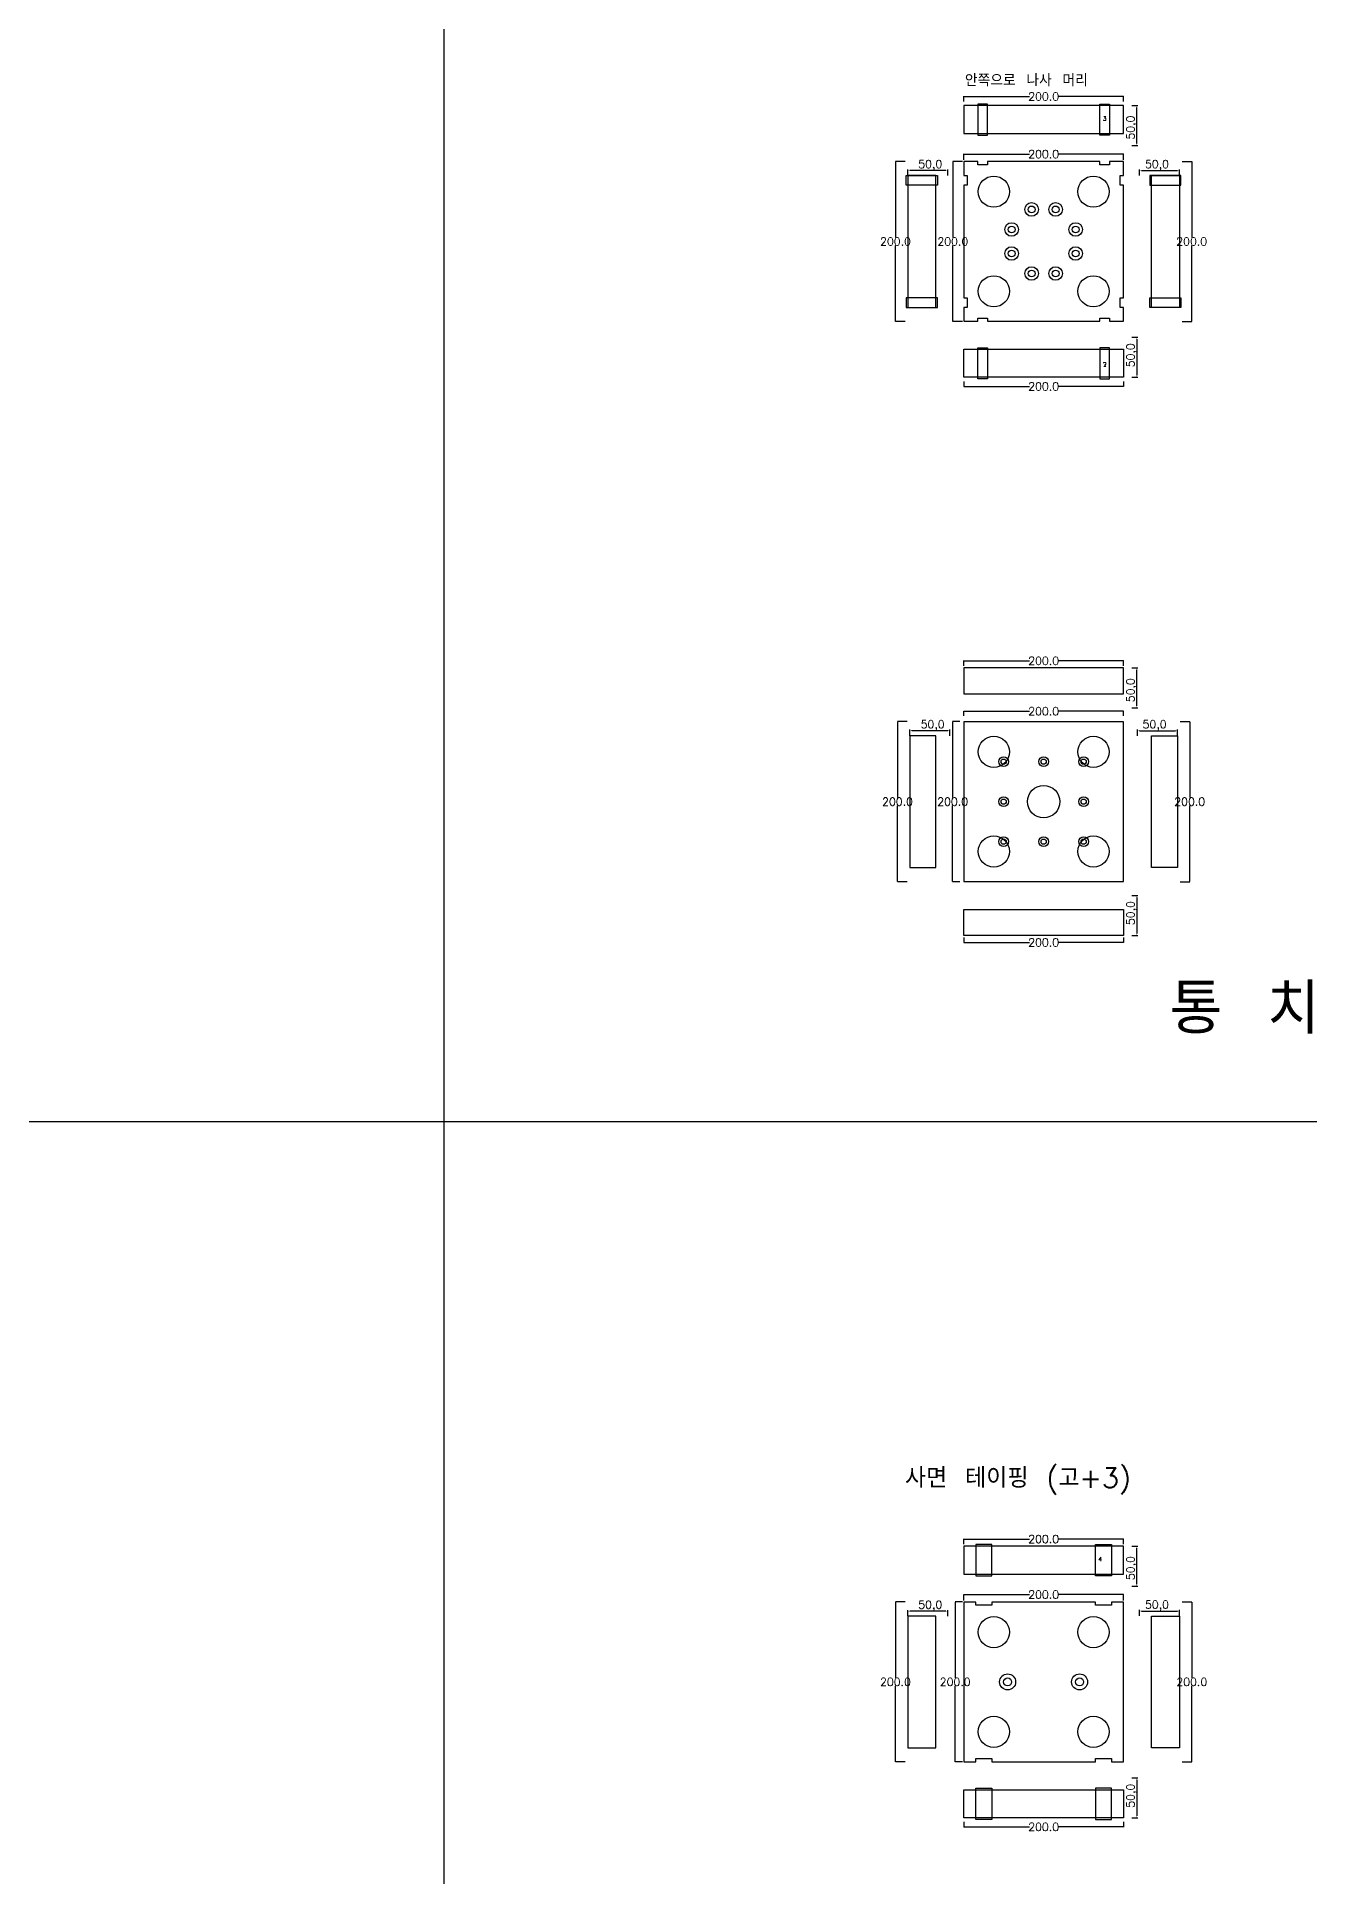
# Model space of a CAD drawing. Header units: millimetres. Extents: x 8462 to 28262, y 7372 to 16372.
# Drawn here: x 14553 to 16144, y 11829 to 14128 of the extents above; entities that cross this region are included whole.
import ezdxf

# ---------------------------------------------------------------- set-up
doc = ezdxf.new("R2010")
doc.units = ezdxf.units.MM
for name, color, linetype in [('TEXT', 7, 'Continuous'), ('볼트 구멍', 7, 'Continuous'), ('치구', 7, 'Continuous'), ('치수', 7, 'Continuous')]:
    doc.layers.add(name, color=color, linetype=linetype)
doc.styles.get("Standard").update_dxf_attribs({"font": 'txt.shx', "bigfont": 'whgtxt.shx'})
doc.dimstyles.new('ISO-25', dxfattribs={"dimtxt": 2.5, "dimasz": 2.5, "dimexe": 1.25, "dimexo": 0.625, "dimtad": 1, "dimtxsty": 'Standard', "dimcen": 2.5, "dimadec": 0, "dimazin": 0, "dimtfac": 1, "dimtmove": 0, "dimatfit": 3, "dimfxl": 0, "dimarcsym": 0})
doc.dimstyles.get("Standard").update_dxf_attribs({"dimtxt": 7, "dimasz": 0.18, "dimexe": 0.18, "dimexo": 0.0625, "dimgap": 0.09, "dimtad": 0, "dimtih": 1, "dimtoh": 1, "dimdec": 1, "dimzin": 0, "dimdsep": 46, "dimtxsty": 'Standard', "dimcen": 0.09, "dimadec": 0, "dimazin": 0, "dimtfac": 1, "dimtdec": 1, "dimtofl": 0, "dimtmove": 0, "dimatfit": 3, "dimfxl": 0, "dimtolj": 1, "dimtzin": 0, "dimarcsym": 0})

# ---------------------------------------------------------------- blocks, each defined once
blk = doc.blocks.new('*D57')
at = {"layer": 'Defpoints', "color": 0}
for p in [(15921.9, 12241.6), (15928.8, 12241.6), (15921.9, 12191.6)]:
    blk.add_point(p, dxfattribs=at)
at = {"layer": '치수', "color": 0, "lineweight": -2}
for p, q in [((15922.6, 12241.6), (15930.1, 12241.6)), ((15928.8, 12194.1), (15928.8, 12239.1)), ((15922.6, 12191.6), (15930.1, 12191.6))]:
    blk.add_line(p, q, dxfattribs=at)
at = {"layer": '치수', "color": 0}
for points in [[(15928.4, 12239.1), (15929.3, 12239.1), (15928.8, 12241.6)], [(15928.4, 12194.1), (15929.3, 12194.1), (15928.8, 12191.6)]]:
    blk.add_solid(points, dxfattribs=at)
at = {"layer": '치수', "color": 0, "insert": (15922.4, 12214.1), "char_height": 10, "attachment_point": 5, "rotation": 90}
blk.add_mtext('50,0', dxfattribs=at)
blk = doc.blocks.new('*D58')
at = {"layer": 'Defpoints', "color": 0}
for p in [(15982, 12160.4), (15932, 12153.6), (15982, 12153.6)]:
    blk.add_point(p, dxfattribs=at)
at = {"layer": '치수', "color": 0, "lineweight": -2}
for p, q in [((15932, 12154.2), (15932, 12161.7)), ((15934.5, 12160.4), (15979.5, 12160.4)), ((15982, 12154.2), (15982, 12161.7))]:
    blk.add_line(p, q, dxfattribs=at)
at = {"layer": '치수', "color": 0}
for points in [[(15934.5, 12160.8), (15934.5, 12160), (15932, 12160.4)], [(15979.5, 12160.8), (15979.5, 12160), (15982, 12160.4)]]:
    blk.add_solid(points, dxfattribs=at)
at = {"layer": '치수', "color": 0, "insert": (15954, 12166.9), "char_height": 10, "attachment_point": 5}
blk.add_mtext('50,0', dxfattribs=at)
blk = doc.blocks.new('*D60')
at = {"layer": 'Defpoints', "color": 0}
for p in [(15921.9, 11952.1), (15921.9, 11902.1), (15928.8, 11902.1)]:
    blk.add_point(p, dxfattribs=at)
at = {"layer": '치수', "color": 0, "lineweight": -2}
for p, q in [((15922.6, 11952.1), (15930.1, 11952.1)), ((15928.8, 11949.6), (15928.8, 11904.6)), ((15922.6, 11902.1), (15930.1, 11902.1))]:
    blk.add_line(p, q, dxfattribs=at)
at = {"layer": '치수', "color": 0}
for points in [[(15928.4, 11949.6), (15929.3, 11949.6), (15928.8, 11952.1)], [(15928.4, 11904.6), (15929.3, 11904.6), (15928.8, 11902.1)]]:
    blk.add_solid(points, dxfattribs=at)
at = {"layer": '치수', "color": 0, "insert": (15922.4, 11929.6), "char_height": 10, "attachment_point": 5, "rotation": 90}
blk.add_mtext('50,0', dxfattribs=at)
blk = doc.blocks.new('*D61')
at = {"layer": 'Defpoints', "color": 0}
for p in [(15985.4, 12171.8), (15985.4, 11971.8), (15997.5, 11971.8)]:
    blk.add_point(p, dxfattribs=at)
at = {"layer": '치수', "color": 0, "lineweight": -2}
for p, q in [((15985.5, 12171.8), (15997.7, 12171.8)), ((15997.5, 12171.6), (15997.5, 12076.9)), ((15997.5, 11972), (15997.5, 12066.7)), ((15985.5, 11971.8), (15997.7, 11971.8))]:
    blk.add_line(p, q, dxfattribs=at)
at = {"layer": '치수', "color": 0}
for points in [[(15997.5, 12171.6), (15997.5, 12171.6), (15997.5, 12171.8)], [(15997.5, 11972), (15997.5, 11972), (15997.5, 11971.8)]]:
    blk.add_solid(points, dxfattribs=at)
at = {"layer": '치수', "color": 0, "insert": (15997.5, 12071.8), "char_height": 10, "attachment_point": 5}
blk.add_mtext('\\A1;200.0', dxfattribs=at)
blk = doc.blocks.new('*D63')
at = {"layer": 'Defpoints', "color": 0}
for p in [(15642.5, 12160.3), (15642.5, 12153.6), (15692.5, 12153.5)]:
    blk.add_point(p, dxfattribs=at)
at = {"layer": '치수', "color": 0, "lineweight": -2}
for p, q in [((15642.5, 12154.2), (15642.5, 12161.6)), ((15690, 12160.3), (15645, 12160.3)), ((15692.5, 12154.1), (15692.5, 12161.6))]:
    blk.add_line(p, q, dxfattribs=at)
at = {"layer": '치수', "color": 0}
for points in [[(15645, 12160.7), (15645, 12159.9), (15642.5, 12160.3)], [(15690, 12160.7), (15690, 12159.9), (15692.5, 12160.3)]]:
    blk.add_solid(points, dxfattribs=at)
at = {"layer": '치수', "color": 0, "insert": (15670.5, 12166.8), "char_height": 10, "attachment_point": 5}
blk.add_mtext('50,0', dxfattribs=at)
blk = doc.blocks.new('*D64')
at = {"layer": 'Defpoints', "color": 0}
for p in [(15710.8, 12171.8), (15701.7, 11971.8), (15710.8, 11971.8)]:
    blk.add_point(p, dxfattribs=at)
at = {"layer": '치수', "color": 0, "lineweight": -2}
for p, q in [((15710.7, 12171.8), (15701.6, 12171.8)), ((15701.7, 12171.6), (15701.7, 12076.9)), ((15701.7, 11972), (15701.7, 12066.7)), ((15710.7, 11971.8), (15701.6, 11971.8))]:
    blk.add_line(p, q, dxfattribs=at)
at = {"layer": '치수', "color": 0}
for points in [[(15701.7, 12171.6), (15701.8, 12171.6), (15701.7, 12171.8)], [(15701.7, 11972), (15701.8, 11972), (15701.7, 11971.8)]]:
    blk.add_solid(points, dxfattribs=at)
at = {"layer": '치수', "color": 0, "insert": (15701.7, 12071.8), "char_height": 10, "attachment_point": 5}
blk.add_mtext('\\A1;200.0', dxfattribs=at)
blk = doc.blocks.new('*D65')
at = {"layer": 'Defpoints', "color": 0}
for p in [(15639.1, 12171.8), (15627, 11971.8), (15639.1, 11971.8)]:
    blk.add_point(p, dxfattribs=at)
at = {"layer": '치수', "color": 0, "lineweight": -2}
for p, q in [((15639.1, 12171.8), (15626.9, 12171.8)), ((15627, 12171.6), (15627, 12076.9)), ((15627, 11972), (15627, 12066.7)), ((15639.1, 11971.8), (15626.9, 11971.8))]:
    blk.add_line(p, q, dxfattribs=at)
at = {"layer": '치수', "color": 0}
for points in [[(15627, 12171.6), (15627.1, 12171.6), (15627, 12171.8)], [(15627, 11972), (15627.1, 11972), (15627, 11971.8)]]:
    blk.add_solid(points, dxfattribs=at)
at = {"layer": '치수', "color": 0, "insert": (15627, 12071.8), "char_height": 10, "attachment_point": 5}
blk.add_mtext('\\A1;200.0', dxfattribs=at)
blk = doc.blocks.new('*D66')
at = {"layer": 'Defpoints', "color": 0}
for p in [(15712.3, 12244), (15912.3, 12250.4), (15912.3, 12244)]:
    blk.add_point(p, dxfattribs=at)
at = {"layer": '치수', "color": 0, "lineweight": -2}
for p, q in [((15712.3, 12244.1), (15712.3, 12250.6)), ((15712.4, 12250.4), (15794.7, 12250.4)), ((15912.1, 12250.4), (15829.9, 12250.4)), ((15912.3, 12244.1), (15912.3, 12250.6))]:
    blk.add_line(p, q, dxfattribs=at)
at = {"layer": '치수', "color": 0}
for points in [[(15712.4, 12250.4), (15712.4, 12250.4), (15712.3, 12250.4)], [(15912.1, 12250.4), (15912.1, 12250.4), (15912.3, 12250.4)]]:
    blk.add_solid(points, dxfattribs=at)
at = {"layer": '치수', "color": 0, "insert": (15812.3, 12250.4), "char_height": 10, "attachment_point": 5}
blk.add_mtext('\\A1;200.0', dxfattribs=at)
blk = doc.blocks.new('*D67')
at = {"layer": 'Defpoints', "color": 0}
for p in [(15712.3, 12173.6), (15912.3, 12181), (15912.3, 12173.6)]:
    blk.add_point(p, dxfattribs=at)
at = {"layer": '치수', "color": 0, "lineweight": -2}
for p, q in [((15712.3, 12173.7), (15712.3, 12181.2)), ((15712.4, 12181), (15794.7, 12181)), ((15912.1, 12181), (15829.9, 12181)), ((15912.3, 12173.7), (15912.3, 12181.2))]:
    blk.add_line(p, q, dxfattribs=at)
at = {"layer": '치수', "color": 0}
for points in [[(15712.4, 12181.1), (15712.4, 12181), (15712.3, 12181)], [(15912.1, 12181.1), (15912.1, 12181), (15912.3, 12181)]]:
    blk.add_solid(points, dxfattribs=at)
at = {"layer": '치수', "color": 0, "insert": (15812.3, 12181), "char_height": 10, "attachment_point": 5}
blk.add_mtext('\\A1;200.0', dxfattribs=at)
blk = doc.blocks.new('*D68')
at = {"layer": 'Defpoints', "color": 0}
for p in [(15712.3, 11897), (15912.3, 11897), (15912.3, 11890.6)]:
    blk.add_point(p, dxfattribs=at)
at = {"layer": '치수', "color": 0, "lineweight": -2}
for p, q in [((15712.3, 11896.9), (15712.3, 11890.4)), ((15712.4, 11890.6), (15794.7, 11890.6)), ((15912.1, 11890.6), (15829.9, 11890.6)), ((15912.3, 11896.9), (15912.3, 11890.4))]:
    blk.add_line(p, q, dxfattribs=at)
at = {"layer": '치수', "color": 0}
for points in [[(15712.4, 11890.6), (15712.4, 11890.5), (15712.3, 11890.6)], [(15912.1, 11890.6), (15912.1, 11890.5), (15912.3, 11890.6)]]:
    blk.add_solid(points, dxfattribs=at)
at = {"layer": '치수', "color": 0, "insert": (15812.3, 11890.6), "char_height": 10, "attachment_point": 5}
blk.add_mtext('\\A1;200.0', dxfattribs=at)
blk = doc.blocks.new('*D298')
at = {"layer": 'Defpoints', "color": 0}
for p in [(15929.5, 13253.6), (15979.5, 13260.5), (15979.5, 13253.6)]:
    blk.add_point(p, dxfattribs=at)
at = {"layer": '치수', "color": 0, "lineweight": -2}
for p, q in [((15929.5, 13254.2), (15929.5, 13261.8)), ((15932, 13260.5), (15977, 13260.5)), ((15979.5, 13254.2), (15979.5, 13261.8))]:
    blk.add_line(p, q, dxfattribs=at)
at = {"layer": '치수', "color": 0}
for points in [[(15932, 13260.9), (15932, 13260.1), (15929.5, 13260.5)], [(15977, 13260.9), (15977, 13260.1), (15979.5, 13260.5)]]:
    blk.add_solid(points, dxfattribs=at)
at = {"layer": '치수', "color": 0, "insert": (15951, 13267), "char_height": 10, "attachment_point": 5}
blk.add_mtext('50,0', dxfattribs=at)
blk = doc.blocks.new('*D299')
at = {"layer": 'Defpoints', "color": 0}
for p in [(15712.3, 13341.4), (15912.3, 13347.8), (15912.3, 13341.4)]:
    blk.add_point(p, dxfattribs=at)
at = {"layer": '치수', "color": 0, "lineweight": -2}
for p, q in [((15712.3, 13341.5), (15712.3, 13348)), ((15712.4, 13347.8), (15794.7, 13347.8)), ((15912.1, 13347.8), (15829.9, 13347.8)), ((15912.3, 13341.5), (15912.3, 13348))]:
    blk.add_line(p, q, dxfattribs=at)
at = {"layer": '치수', "color": 0}
for points in [[(15712.4, 13347.8), (15712.4, 13347.8), (15712.3, 13347.8)], [(15912.1, 13347.8), (15912.1, 13347.8), (15912.3, 13347.8)]]:
    blk.add_solid(points, dxfattribs=at)
at = {"layer": '치수', "color": 0, "insert": (15812.3, 13347.8), "char_height": 10, "attachment_point": 5}
blk.add_mtext('\\A1;200.0', dxfattribs=at)
blk = doc.blocks.new('*D300')
at = {"layer": 'Defpoints', "color": 0}
for p in [(15645, 13260.5), (15645, 13253.6), (15695, 13253.6)]:
    blk.add_point(p, dxfattribs=at)
at = {"layer": '치수', "color": 0, "lineweight": -2}
for p, q in [((15645, 13254.2), (15645, 13261.8)), ((15692.5, 13260.5), (15647.5, 13260.5)), ((15695, 13254.2), (15695, 13261.8))]:
    blk.add_line(p, q, dxfattribs=at)
at = {"layer": '치수', "color": 0}
for points in [[(15647.5, 13260.9), (15647.5, 13260.1), (15645, 13260.5)], [(15692.5, 13260.9), (15692.5, 13260.1), (15695, 13260.5)]]:
    blk.add_solid(points, dxfattribs=at)
at = {"layer": '치수', "color": 0, "insert": (15673.5, 13267), "char_height": 10, "attachment_point": 5}
blk.add_mtext('50,0', dxfattribs=at)
blk = doc.blocks.new('*D301')
at = {"layer": 'Defpoints', "color": 0}
for p in [(15712.3, 13278.9), (15912.3, 13284.8), (15912.3, 13278.9)]:
    blk.add_point(p, dxfattribs=at)
at = {"layer": '치수', "color": 0, "lineweight": -2}
for p, q in [((15712.3, 13279), (15712.3, 13285)), ((15712.4, 13284.8), (15794.7, 13284.8)), ((15912.1, 13284.8), (15829.9, 13284.8)), ((15912.3, 13279), (15912.3, 13285))]:
    blk.add_line(p, q, dxfattribs=at)
at = {"layer": '치수', "color": 0}
for points in [[(15712.4, 13284.8), (15712.4, 13284.8), (15712.3, 13284.8)], [(15912.1, 13284.8), (15912.1, 13284.8), (15912.3, 13284.8)]]:
    blk.add_solid(points, dxfattribs=at)
at = {"layer": '치수', "color": 0, "insert": (15812.3, 13284.8), "char_height": 10, "attachment_point": 5}
blk.add_mtext('\\A1;200.0', dxfattribs=at)
blk = doc.blocks.new('*D302')
at = {"layer": 'Defpoints', "color": 0}
for p in [(15921.9, 13054.6), (15921.9, 13004.6), (15928.8, 13004.6)]:
    blk.add_point(p, dxfattribs=at)
at = {"layer": '치수', "color": 0, "lineweight": -2}
for p, q in [((15922.6, 13054.6), (15930.1, 13054.6)), ((15928.8, 13052.1), (15928.8, 13007.1)), ((15922.6, 13004.6), (15930.1, 13004.6))]:
    blk.add_line(p, q, dxfattribs=at)
at = {"layer": '치수', "color": 0}
for points in [[(15928.4, 13052.1), (15929.3, 13052.1), (15928.8, 13054.6)], [(15928.4, 13007.1), (15929.3, 13007.1), (15928.8, 13004.6)]]:
    blk.add_solid(points, dxfattribs=at)
at = {"layer": '치수', "color": 0, "insert": (15922.4, 13032.6), "char_height": 10, "attachment_point": 5, "rotation": 90}
blk.add_mtext('50,0', dxfattribs=at)
blk = doc.blocks.new('*D303')
at = {"layer": 'Defpoints', "color": 0}
for p in [(15712.3, 13002.3), (15912.3, 13002.3), (15912.3, 12995.9)]:
    blk.add_point(p, dxfattribs=at)
at = {"layer": '치수', "color": 0, "lineweight": -2}
for p, q in [((15712.3, 13002.2), (15712.3, 12995.7)), ((15712.4, 12995.9), (15794.7, 12995.9)), ((15912.1, 12995.9), (15829.9, 12995.9)), ((15912.3, 13002.2), (15912.3, 12995.7))]:
    blk.add_line(p, q, dxfattribs=at)
at = {"layer": '치수', "color": 0}
for points in [[(15712.4, 12995.9), (15712.4, 12995.8), (15712.3, 12995.9)], [(15912.1, 12995.9), (15912.1, 12995.8), (15912.3, 12995.9)]]:
    blk.add_solid(points, dxfattribs=at)
at = {"layer": '치수', "color": 0, "insert": (15812.3, 12995.9), "char_height": 10, "attachment_point": 5}
blk.add_mtext('\\A1;200.0', dxfattribs=at)
blk = doc.blocks.new('*D304')
at = {"layer": 'Defpoints', "color": 0}
for p in [(15641.7, 13271.8), (15629.6, 13071.8), (15641.7, 13071.8)]:
    blk.add_point(p, dxfattribs=at)
at = {"layer": '치수', "color": 0, "lineweight": -2}
for p, q in [((15641.7, 13271.8), (15629.5, 13271.8)), ((15629.6, 13271.6), (15629.6, 13176.9)), ((15629.6, 13072), (15629.6, 13166.7)), ((15641.7, 13071.8), (15629.5, 13071.8))]:
    blk.add_line(p, q, dxfattribs=at)
at = {"layer": '치수', "color": 0}
for points in [[(15629.6, 13271.6), (15629.7, 13271.6), (15629.6, 13271.8)], [(15629.6, 13072), (15629.7, 13072), (15629.6, 13071.8)]]:
    blk.add_solid(points, dxfattribs=at)
at = {"layer": '치수', "color": 0, "insert": (15629.6, 13171.8), "char_height": 10, "attachment_point": 5}
blk.add_mtext('\\A1;200.0', dxfattribs=at)
blk = doc.blocks.new('*D305')
at = {"layer": 'Defpoints', "color": 0}
for p in [(15707.4, 13271.8), (15698.5, 13071.8), (15707.4, 13071.8)]:
    blk.add_point(p, dxfattribs=at)
at = {"layer": '치수', "color": 0, "lineweight": -2}
for p, q in [((15707.3, 13271.8), (15698.3, 13271.8)), ((15698.5, 13271.6), (15698.5, 13176.9)), ((15698.5, 13072), (15698.5, 13166.7)), ((15707.3, 13071.8), (15698.3, 13071.8))]:
    blk.add_line(p, q, dxfattribs=at)
at = {"layer": '치수', "color": 0}
for points in [[(15698.4, 13271.6), (15698.5, 13271.6), (15698.5, 13271.8)], [(15698.4, 13072), (15698.5, 13072), (15698.5, 13071.8)]]:
    blk.add_solid(points, dxfattribs=at)
at = {"layer": '치수', "color": 0, "insert": (15698.5, 13171.8), "char_height": 10, "attachment_point": 5}
blk.add_mtext('\\A1;200.0', dxfattribs=at)
blk = doc.blocks.new('*D306')
at = {"layer": 'Defpoints', "color": 0}
for p in [(15921.9, 13339.1), (15928.8, 13339.1), (15921.9, 13289.1)]:
    blk.add_point(p, dxfattribs=at)
at = {"layer": '치수', "color": 0, "lineweight": -2}
for p, q in [((15922.6, 13339.1), (15930.1, 13339.1)), ((15928.8, 13291.6), (15928.8, 13336.6)), ((15922.6, 13289.1), (15930.1, 13289.1))]:
    blk.add_line(p, q, dxfattribs=at)
at = {"layer": '치수', "color": 0}
for points in [[(15928.4, 13336.6), (15929.3, 13336.6), (15928.8, 13339.1)], [(15928.4, 13291.6), (15929.3, 13291.6), (15928.8, 13289.1)]]:
    blk.add_solid(points, dxfattribs=at)
at = {"layer": '치수', "color": 0, "insert": (15922.4, 13311.1), "char_height": 10, "attachment_point": 5, "rotation": 90}
blk.add_mtext('50,0', dxfattribs=at)
blk = doc.blocks.new('*D311')
at = {"layer": 'Defpoints', "color": 0}
for p in [(15982.8, 13271.8), (15982.8, 13071.8), (15994.9, 13071.8)]:
    blk.add_point(p, dxfattribs=at)
at = {"layer": '치수', "color": 0, "lineweight": -2}
for p, q in [((15982.9, 13271.8), (15995.1, 13271.8)), ((15994.9, 13271.6), (15994.9, 13176.9)), ((15994.9, 13072), (15994.9, 13166.7)), ((15982.9, 13071.8), (15995.1, 13071.8))]:
    blk.add_line(p, q, dxfattribs=at)
at = {"layer": '치수', "color": 0}
for points in [[(15994.9, 13271.6), (15994.9, 13271.6), (15994.9, 13271.8)], [(15994.9, 13072), (15994.9, 13072), (15994.9, 13071.8)]]:
    blk.add_solid(points, dxfattribs=at)
at = {"layer": '치수', "color": 0, "insert": (15994.9, 13171.8), "char_height": 10, "attachment_point": 5}
blk.add_mtext('\\A1;200.0', dxfattribs=at)
blk = doc.blocks.new('*D312')
at = {"layer": 'Defpoints', "color": 0}
for p in [(15932, 13953.6), (15982, 13960.5), (15982, 13953.6)]:
    blk.add_point(p, dxfattribs=at)
at = {"layer": '치수', "color": 0, "lineweight": -2}
for p, q in [((15932, 13954.2), (15932, 13961.8)), ((15934.5, 13960.5), (15979.5, 13960.5)), ((15982, 13954.2), (15982, 13961.8))]:
    blk.add_line(p, q, dxfattribs=at)
at = {"layer": '치수', "color": 0}
for points in [[(15934.5, 13960.9), (15934.5, 13960.1), (15932, 13960.5)], [(15979.5, 13960.9), (15979.5, 13960.1), (15982, 13960.5)]]:
    blk.add_solid(points, dxfattribs=at)
at = {"layer": '치수', "color": 0, "insert": (15954, 13967), "char_height": 10, "attachment_point": 5}
blk.add_mtext('50,0', dxfattribs=at)
blk = doc.blocks.new('*D313')
at = {"layer": 'Defpoints', "color": 0}
for p in [(15921.9, 14041.6), (15928.8, 14041.6), (15921.9, 13991.6)]:
    blk.add_point(p, dxfattribs=at)
at = {"layer": '치수', "color": 0, "lineweight": -2}
for p, q in [((15922.6, 14041.6), (15930.1, 14041.6)), ((15928.8, 13994.1), (15928.8, 14039.1)), ((15922.6, 13991.6), (15930.1, 13991.6))]:
    blk.add_line(p, q, dxfattribs=at)
at = {"layer": '치수', "color": 0}
for points in [[(15928.4, 14039.1), (15929.3, 14039.1), (15928.8, 14041.6)], [(15928.4, 13994.1), (15929.3, 13994.1), (15928.8, 13991.6)]]:
    blk.add_solid(points, dxfattribs=at)
at = {"layer": '치수', "color": 0, "insert": (15922.4, 14014.1), "char_height": 10, "attachment_point": 5, "rotation": 90}
blk.add_mtext('50,0', dxfattribs=at)
blk = doc.blocks.new('*D314')
at = {"layer": 'Defpoints', "color": 0}
for p in [(15712.3, 14046.6), (15912.3, 14053), (15912.3, 14046.6)]:
    blk.add_point(p, dxfattribs=at)
at = {"layer": '치수', "color": 0, "lineweight": -2}
for p, q in [((15712.3, 14046.7), (15712.3, 14053.2)), ((15712.4, 14053), (15794.7, 14053)), ((15912.1, 14053), (15829.9, 14053)), ((15912.3, 14046.7), (15912.3, 14053.2))]:
    blk.add_line(p, q, dxfattribs=at)
at = {"layer": '치수', "color": 0}
for points in [[(15712.4, 14053), (15712.4, 14053), (15712.3, 14053)], [(15912.1, 14053), (15912.1, 14053), (15912.3, 14053)]]:
    blk.add_solid(points, dxfattribs=at)
at = {"layer": '치수', "color": 0, "insert": (15812.3, 14053), "char_height": 10, "attachment_point": 5}
blk.add_mtext('\\A1;200.0', dxfattribs=at)
blk = doc.blocks.new('*D315')
at = {"layer": 'Defpoints', "color": 0}
for p in [(15642.5, 13960.5), (15642.5, 13953.6), (15692.5, 13953.6)]:
    blk.add_point(p, dxfattribs=at)
at = {"layer": '치수', "color": 0, "lineweight": -2}
for p, q in [((15642.5, 13954.2), (15642.5, 13961.8)), ((15690, 13960.5), (15645, 13960.5)), ((15692.5, 13954.2), (15692.5, 13961.8))]:
    blk.add_line(p, q, dxfattribs=at)
at = {"layer": '치수', "color": 0}
for points in [[(15645, 13960.9), (15645, 13960.1), (15642.5, 13960.5)], [(15690, 13960.9), (15690, 13960.1), (15692.5, 13960.5)]]:
    blk.add_solid(points, dxfattribs=at)
at = {"layer": '치수', "color": 0, "insert": (15670.5, 13967), "char_height": 10, "attachment_point": 5}
blk.add_mtext('50,0', dxfattribs=at)
blk = doc.blocks.new('*D316')
at = {"layer": 'Defpoints', "color": 0}
for p in [(15912.3, 13981), (15712.3, 13973.6), (15912.3, 13973.6)]:
    blk.add_point(p, dxfattribs=at)
at = {"layer": '치수', "color": 0, "lineweight": -2}
for p, q in [((15712.3, 13973.7), (15712.3, 13981.2)), ((15712.4, 13981), (15794.7, 13981)), ((15912.1, 13981), (15829.9, 13981)), ((15912.3, 13973.7), (15912.3, 13981.2))]:
    blk.add_line(p, q, dxfattribs=at)
at = {"layer": '치수', "color": 0}
for points in [[(15712.4, 13981.1), (15712.4, 13981), (15712.3, 13981)], [(15912.1, 13981.1), (15912.1, 13981), (15912.3, 13981)]]:
    blk.add_solid(points, dxfattribs=at)
at = {"layer": '치수', "color": 0, "insert": (15812.3, 13981), "char_height": 10, "attachment_point": 5}
blk.add_mtext('\\A1;200.0', dxfattribs=at)
blk = doc.blocks.new('*D317')
at = {"layer": 'Defpoints', "color": 0}
for p in [(15639.2, 13971.8), (15627.1, 13771.8), (15639.2, 13771.8)]:
    blk.add_point(p, dxfattribs=at)
at = {"layer": '치수', "color": 0, "lineweight": -2}
for p, q in [((15639.2, 13971.8), (15627, 13971.8)), ((15627.1, 13971.6), (15627.1, 13876.9)), ((15627.1, 13772), (15627.1, 13866.7)), ((15639.2, 13771.8), (15627, 13771.8))]:
    blk.add_line(p, q, dxfattribs=at)
at = {"layer": '치수', "color": 0}
for points in [[(15627.1, 13971.6), (15627.2, 13971.6), (15627.1, 13971.8)], [(15627.1, 13772), (15627.2, 13772), (15627.1, 13771.8)]]:
    blk.add_solid(points, dxfattribs=at)
at = {"layer": '치수', "color": 0, "insert": (15627.1, 13871.8), "char_height": 10, "attachment_point": 5}
blk.add_mtext('\\A1;200.0', dxfattribs=at)
blk = doc.blocks.new('*D318')
at = {"layer": 'Defpoints', "color": 0}
for p in [(15710.8, 13971.8), (15698.7, 13771.8), (15710.8, 13771.8)]:
    blk.add_point(p, dxfattribs=at)
at = {"layer": '치수', "color": 0, "lineweight": -2}
for p, q in [((15710.7, 13971.8), (15698.6, 13971.8)), ((15698.7, 13971.6), (15698.7, 13876.9)), ((15698.7, 13772), (15698.7, 13866.7)), ((15710.7, 13771.8), (15698.6, 13771.8))]:
    blk.add_line(p, q, dxfattribs=at)
at = {"layer": '치수', "color": 0}
for points in [[(15698.7, 13971.6), (15698.8, 13971.6), (15698.7, 13971.8)], [(15698.7, 13772), (15698.8, 13772), (15698.7, 13771.8)]]:
    blk.add_solid(points, dxfattribs=at)
at = {"layer": '치수', "color": 0, "insert": (15698.7, 13871.8), "char_height": 10, "attachment_point": 5}
blk.add_mtext('\\A1;200.0', dxfattribs=at)
blk = doc.blocks.new('*D319')
at = {"layer": 'Defpoints', "color": 0}
for p in [(15712.3, 13697.1), (15912.3, 13697.1), (15912.3, 13690.7)]:
    blk.add_point(p, dxfattribs=at)
at = {"layer": '치수', "color": 0, "lineweight": -2}
for p, q in [((15712.3, 13697), (15712.3, 13690.5)), ((15712.4, 13690.7), (15794.7, 13690.7)), ((15912.1, 13690.7), (15829.9, 13690.7)), ((15912.3, 13697), (15912.3, 13690.5))]:
    blk.add_line(p, q, dxfattribs=at)
at = {"layer": '치수', "color": 0}
for points in [[(15712.4, 13690.7), (15712.4, 13690.6), (15712.3, 13690.7)], [(15912.1, 13690.7), (15912.1, 13690.6), (15912.3, 13690.7)]]:
    blk.add_solid(points, dxfattribs=at)
at = {"layer": '치수', "color": 0, "insert": (15812.3, 13690.7), "char_height": 10, "attachment_point": 5}
blk.add_mtext('\\A1;200.0', dxfattribs=at)
blk = doc.blocks.new('*D320')
at = {"layer": 'Defpoints', "color": 0}
for p in [(15921.9, 13752.1), (15921.9, 13702.1), (15928.8, 13702.1)]:
    blk.add_point(p, dxfattribs=at)
at = {"layer": '치수', "color": 0, "lineweight": -2}
for p, q in [((15922.6, 13752.1), (15930.1, 13752.1)), ((15928.8, 13749.6), (15928.8, 13704.6)), ((15922.6, 13702.1), (15930.1, 13702.1))]:
    blk.add_line(p, q, dxfattribs=at)
at = {"layer": '치수', "color": 0}
for points in [[(15928.4, 13749.6), (15929.3, 13749.6), (15928.8, 13752.1)], [(15928.4, 13704.6), (15929.3, 13704.6), (15928.8, 13702.1)]]:
    blk.add_solid(points, dxfattribs=at)
at = {"layer": '치수', "color": 0, "insert": (15922.4, 13729.6), "char_height": 10, "attachment_point": 5, "rotation": 90}
blk.add_mtext('50,0', dxfattribs=at)
blk = doc.blocks.new('*D324')
at = {"layer": 'Defpoints', "color": 0}
for p in [(15985.3, 13971.8), (15985.3, 13771.8), (15997.4, 13771.8)]:
    blk.add_point(p, dxfattribs=at)
at = {"layer": '치수', "color": 0, "lineweight": -2}
for p, q in [((15985.4, 13971.8), (15997.6, 13971.8)), ((15997.4, 13971.6), (15997.4, 13876.9)), ((15997.4, 13772), (15997.4, 13866.7)), ((15985.4, 13771.8), (15997.6, 13771.8))]:
    blk.add_line(p, q, dxfattribs=at)
at = {"layer": '치수', "color": 0}
for points in [[(15997.4, 13971.6), (15997.4, 13971.6), (15997.4, 13971.8)], [(15997.4, 13772), (15997.4, 13772), (15997.4, 13771.8)]]:
    blk.add_solid(points, dxfattribs=at)
at = {"layer": '치수', "color": 0, "insert": (15997.4, 13871.8), "char_height": 10, "attachment_point": 5}
blk.add_mtext('\\A1;200.0', dxfattribs=at)

msp = doc.modelspace()

# ---------------------------------------------------------------- linework, layer by layer
at = {"color": 6}
for p, q in [((15062.267, 16371.825), (15062.267, 7371.825)), ((28262.267, 12771.825), (8462.267, 12771.825))]:
    msp.add_line(p, q, dxfattribs=at)
at = {"layer": '볼트 구멍', "color": 6}
for centre, radius in [((15797.267, 13911.825), 8.5), ((15827.267, 13911.825), 8.5), ((15772.267, 13886.825), 8.5), ((15852.267, 13886.825), 8.5), ((15772.267, 13856.825), 8.5), ((15852.267, 13856.825), 8.5), ((15797.267, 13831.825), 8.5), ((15827.267, 13831.825), 8.5), ((15762.26, 13221.832), 6), ((15812.26, 13221.826), 6), ((15862.265, 13221.827), 6), ((15762.268, 13171.832), 6), ((15862.268, 13171.832), 6), ((15762.261, 13121.831), 6), ((15812.26, 13121.826), 6), ((15862.261, 13121.827), 6)]:
    msp.add_circle(centre, radius, dxfattribs=at)
at = {"layer": '볼트 구멍', "color": 3}
for centre, radius in [((15797.267, 13911.825), 4.25), ((15827.267, 13911.825), 4.25), ((15772.267, 13886.825), 4.25), ((15852.267, 13886.825), 4.25), ((15772.267, 13856.825), 4.25), ((15852.267, 13856.825), 4.25), ((15797.267, 13831.825), 4.25), ((15827.267, 13831.825), 4.25), ((15762.26, 13221.832), 3.25), ((15812.26, 13221.826), 3.25), ((15862.265, 13221.827), 3.25), ((15762.268, 13171.832), 3.25), ((15812.267, 13171.825), 20.25), ((15862.268, 13171.832), 3.25), ((15762.261, 13121.831), 3.25), ((15812.26, 13121.826), 3.25), ((15862.261, 13121.827), 3.25), ((15767.267, 12071.825), 5), ((15857.267, 12071.825), 5)]:
    msp.add_circle(centre, radius, dxfattribs=at)
at = {"layer": '볼트 구멍', "color": 2}
for centre in [(15767.267, 12071.825), (15857.267, 12071.825)]:
    msp.add_circle(centre, 10, dxfattribs=at)
at = {"layer": '치구'}
for points in [[(15712.517, 14006.575), (15912.017, 14006.575), (15912.017, 14041.575), (15712.517, 14041.575)], [(15677.517, 13954.175), (15642.517, 13954.175), (15642.517, 13789.475), (15677.517, 13789.475)], [(15716.517, 13954.175), (15716.517, 13942.175), (15712.517, 13942.175), (15712.517, 13801.475), (15716.517, 13801.475), (15716.517, 13789.475), (15712.517, 13789.475), (15712.517, 13772.075), (15729.917, 13772.075), (15729.917, 13776.075), (15741.917, 13776.075), (15741.917, 13772.075), (15882.617, 13772.075), (15882.617, 13776.075), (15894.617, 13776.075), (15894.617, 13772.075), (15912.017, 13772.075), (15912.017, 13789.475), (15908.017, 13789.475), (15908.017, 13801.475), (15912.017, 13801.475), (15912.017, 13942.175), (15908.017, 13942.175), (15908.017, 13954.175), (15912.017, 13954.175), (15912.017, 13971.575), (15894.617, 13971.575), (15894.617, 13967.575), (15882.617, 13967.575), (15882.617, 13971.575), (15741.917, 13971.575), (15741.917, 13967.575), (15729.917, 13967.575), (15729.917, 13971.575), (15712.517, 13971.575), (15712.517, 13954.175)], [(15947.017, 13954.175), (15982.017, 13954.175), (15982.017, 13789.475), (15947.017, 13789.475)], [(15712.517, 13737.075), (15912.017, 13737.075), (15912.017, 13702.075), (15712.517, 13702.075)], [(15712.517, 13306.575), (15912.017, 13306.575), (15912.017, 13339.075), (15712.517, 13339.075)], [(15712.517, 13271.575), (15712.517, 13072.075), (15912.017, 13072.075), (15912.017, 13271.575)], [(15677.517, 13254.175), (15645.017, 13254.175), (15645.017, 13089.475), (15677.517, 13089.475)], [(15947.017, 13254.175), (15979.517, 13254.175), (15979.517, 13089.475), (15947.017, 13089.475)], [(15712.517, 13037.075), (15912.017, 13037.075), (15912.017, 13004.575), (15712.517, 13004.575)], [(15712.517, 12206.575), (15912.017, 12206.575), (15912.017, 12241.575), (15712.517, 12241.575)], [(15712.517, 11972.075), (15727.517, 11972.075), (15727.517, 11976.075), (15747.517, 11976.075), (15747.517, 11972.075), (15877.017, 11972.075), (15877.017, 11976.075), (15897.017, 11976.075), (15897.017, 11972.075), (15912.017, 11972.075), (15912.017, 12171.575), (15897.017, 12171.575), (15897.017, 12167.575), (15877.017, 12167.575), (15877.017, 12171.575), (15747.517, 12171.575), (15747.517, 12167.575), (15727.517, 12167.575), (15727.517, 12171.575), (15712.517, 12171.575)], [(15677.517, 12154.175), (15642.517, 12154.175), (15642.517, 11989.475), (15677.517, 11989.475)], [(15947.017, 12154.175), (15982.017, 12154.175), (15982.017, 11989.475), (15947.017, 11989.475)], [(15712.517, 11937.075), (15912.017, 11937.075), (15912.017, 11902.075), (15712.517, 11902.075)]]:
    msp.add_lwpolyline(points, close=True, dxfattribs=at)
at = {"layer": '치구', "color": 1}
for points in [[(15729.917, 14004.575), (15741.917, 14004.575), (15741.917, 14043.572), (15729.917, 14043.572)], [(15894.617, 14004.575), (15882.617, 14004.575), (15882.617, 14043.572), (15894.617, 14043.572)], [(15640.517, 13942.175), (15640.517, 13954.175), (15679.515, 13954.175), (15679.515, 13942.175)], [(15984.017, 13942.175), (15984.017, 13954.175), (15945.02, 13954.175), (15945.02, 13942.175)], [(15640.517, 13801.475), (15640.517, 13789.475), (15679.515, 13789.475), (15679.515, 13801.475)], [(15984.017, 13801.475), (15984.017, 13789.475), (15945.02, 13789.475), (15945.02, 13801.475)], [(15729.917, 13739.075), (15741.917, 13739.075), (15741.917, 13700.077), (15729.917, 13700.077)], [(15894.617, 13739.075), (15882.617, 13739.075), (15882.617, 13700.077), (15894.617, 13700.077)], [(15727.517, 12204.575), (15747.517, 12204.575), (15747.517, 12243.572), (15727.517, 12243.572)], [(15897.017, 12204.575), (15877.017, 12204.575), (15877.017, 12243.572), (15897.017, 12243.572)], [(15727.517, 11939.075), (15747.517, 11939.075), (15747.517, 11900.077), (15727.517, 11900.077)], [(15897.017, 11939.075), (15877.017, 11939.075), (15877.017, 11900.077), (15897.017, 11900.077)]]:
    msp.add_lwpolyline(points, close=True, dxfattribs=at)
at = {"layer": '치구'}
for centre in [(15750.017, 13934.075), (15874.517, 13934.075), (15750.017, 13809.575), (15874.517, 13809.575), (15750.017, 13234.075), (15874.517, 13234.075), (15750.017, 13109.575), (15874.517, 13109.575), (15750.017, 12134.075), (15874.517, 12134.075), (15750.017, 12009.575), (15874.517, 12009.575)]:
    msp.add_circle(centre, 19.5, dxfattribs=at)

# ---------------------------------------------------------------- texts
at = {"layer": 'TEXT', "color": 1}
for s, height, p in [('안쪽으로 나사 머리', 15, (15713.821, 14065.852)), ('3', 5, (15886.429, 14022.876)), ('4', 5, (15880.829, 12222.876))]:
    msp.add_text(s, height=height, dxfattribs=at).set_placement(p)
at = {"layer": 'TEXT', "color": 1, "text_generation_flag": 2}
msp.add_text('3', height=5, rotation=180, dxfattribs=at).set_placement((15886.429, 13720.773))
at = {"layer": 'TEXT', "color": 1, "linetype": 'Continuous'}
msp.add_text('통 치구 작업', height=62.5, dxfattribs=at).set_placement((15969.764, 12881.912))
at = {"layer": 'TEXT', "linetype": 'Continuous'}
msp.add_text('사면 테이핑 (고+3)', height=25, dxfattribs=at).set_placement((15638.87, 12314.343))

# ---------------------------------------------------------------- dimensions: what is measured, and where the dimension line sits
at = {"layer": '치수', "color": 4}
for base, p1, p2, dimstyle, override, picture, middle in [((15912.267, 14052.985), (15712.267, 14046.588), (15912.267, 14046.588), 'Standard', {"dimtxt": 10}, '*D314', (15812.267, 14052.985)), ((15982.017, 13960.502), (15932.017, 13953.625), (15982.017, 13953.625), 'ISO-25', {"dimtxt": 10, "dimdec": 1, "dimzin": 0, "dimtdec": 1}, '*D312', (15954.017, 13960.502)), ((15912.267, 13690.664), (15712.267, 13697.061), (15912.267, 13697.061), 'Standard', {"dimtxt": 10}, '*D319', (15812.267, 13690.664)), ((15912.267, 13347.797), (15712.267, 13341.4), (15912.267, 13341.4), 'Standard', {"dimtxt": 10}, '*D299', (15812.267, 13347.797)), ((15979.517, 13260.502), (15929.517, 13253.625), (15979.517, 13253.625), 'ISO-25', {"dimtxt": 10, "dimdec": 1, "dimzin": 0, "dimtdec": 1}, '*D298', (15951.017, 13260.502)), ((15912.267, 12995.853), (15712.267, 13002.25), (15912.267, 13002.25), 'Standard', {"dimtxt": 10}, '*D303', (15812.267, 12995.853)), ((15912.267, 12250.397), (15712.267, 12244), (15912.267, 12244), 'Standard', {"dimtxt": 10}, '*D66', (15812.267, 12250.397)), ((15982.017, 12160.402), (15932.017, 12153.625), (15982.017, 12153.625), 'ISO-25', {"dimtxt": 10, "dimdec": 1, "dimzin": 0, "dimtdec": 1}, '*D58', (15954.017, 12160.402)), ((15912.267, 11890.564), (15712.267, 11896.961), (15912.267, 11896.961), 'Standard', {"dimtxt": 10}, '*D68', (15812.267, 11890.564))]:
    dim = msp.add_linear_dim(base=base, p1=p1, p2=p2, dimstyle=dimstyle, override=override, dxfattribs=at)
    dim.commit()
    dim.dimension.update_dxf_attribs({"geometry": picture, "text_midpoint": middle, "dimtype": 160})
for base, p1, p2, angle, picture, middle in [((15928.844, 14041.575), (15921.947, 13991.575), (15921.947, 14041.575), 90, '*D313', (15928.844, 14014.075)), ((15642.517, 13960.502), (15692.517, 13953.625), (15642.517, 13953.625), 180, '*D315', (15670.517, 13960.502)), ((15928.844, 13702.075), (15921.947, 13752.075), (15921.947, 13702.075), 270, '*D320', (15928.844, 13729.575)), ((15928.844, 13339.075), (15921.947, 13289.075), (15921.947, 13339.075), 90, '*D306', (15928.844, 13311.075)), ((15645.017, 13260.502), (15695.017, 13253.625), (15645.017, 13253.625), 180, '*D300', (15673.517, 13260.502)), ((15928.844, 13004.575), (15921.947, 13054.575), (15921.947, 13004.575), 270, '*D302', (15928.844, 13032.575)), ((15928.844, 12241.575), (15921.947, 12191.575), (15921.947, 12241.575), 90, '*D57', (15928.844, 12214.075)), ((15642.517, 12160.302), (15692.517, 12153.525), (15642.517, 12153.625), 180, '*D63', (15670.517, 12160.302)), ((15928.844, 11902.075), (15921.947, 11952.075), (15921.947, 11902.075), 270, '*D60', (15928.844, 11929.575))]:
    dim = msp.add_linear_dim(base=base, p1=p1, p2=p2, angle=angle, dimstyle='ISO-25', override={"dimtxt": 10, "dimdec": 1, "dimzin": 0, "dimtdec": 1}, dxfattribs=at)
    dim.commit()
    dim.dimension.update_dxf_attribs({"geometry": picture, "text_midpoint": middle, "dimtype": 160})
for base, p1, p2, picture, middle in [((15912.267, 13981.047), (15712.267, 13973.65), (15912.267, 13973.65), '*D316', (15812.267, 13981.047)), ((15912.267, 13284.815), (15712.267, 13278.932), (15912.267, 13278.932), '*D301', (15812.267, 13284.815)), ((15912.267, 12181.047), (15712.267, 12173.65), (15912.267, 12173.65), '*D67', (15812.267, 12181.047))]:
    dim = msp.add_linear_dim(base=base, p1=p1, p2=p2, dimstyle='Standard', override={"dimtxt": 10}, dxfattribs=at)
    dim.commit()
    dim.dimension.update_dxf_attribs({"geometry": picture, "text_midpoint": middle})
for base, p1, p2, picture, middle in [((15627.149, 13771.825), (15639.219, 13971.825), (15639.219, 13771.825), '*D317', (15627.149, 13871.825)), ((15698.737, 13771.825), (15710.807, 13971.825), (15710.807, 13771.825), '*D318', (15698.737, 13871.825)), ((15997.385, 13771.825), (15985.315, 13971.825), (15985.315, 13771.825), '*D324', (15997.385, 13871.825)), ((15629.649, 13071.825), (15641.719, 13271.825), (15641.719, 13071.825), '*D304', (15629.649, 13171.825)), ((15698.471, 13071.825), (15707.376, 13271.825), (15707.376, 13071.825), '*D305', (15698.471, 13171.825)), ((15994.885, 13071.825), (15982.815, 13271.825), (15982.815, 13071.825), '*D311', (15994.885, 13171.825)), ((15627.049, 11971.825), (15639.119, 12171.825), (15639.119, 11971.825), '*D65', (15627.049, 12071.825)), ((15701.737, 11971.825), (15710.807, 12171.825), (15710.807, 11971.825), '*D64', (15701.737, 12071.825)), ((15997.485, 11971.825), (15985.415, 12171.825), (15985.415, 11971.825), '*D61', (15997.485, 12071.825))]:
    dim = msp.add_linear_dim(base=base, p1=p1, p2=p2, angle=90, dimstyle='Standard', override={"dimtxt": 10}, dxfattribs=at)
    dim.commit()
    dim.dimension.update_dxf_attribs({"geometry": picture, "text_midpoint": middle})

doc.saveas('drawing.dxf')
